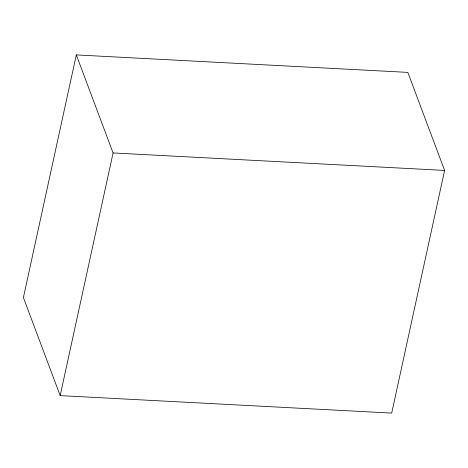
<?xml version="1.0" encoding="UTF-8"?>
<svg xmlns="http://www.w3.org/2000/svg" width="468" height="468" viewBox="0 0 468 468"><rect width="100%" height="100%" fill="white"/><g stroke="black" fill="none" stroke-linecap="round" stroke-linejoin="round"><path stroke-width="0.7" d="M76.313 54.908L23.4 297.578L60.173 395.612L391.687 413.092L444.6 170.422L407.827 72.388L76.313 54.908L113.081 152.948L60.173 395.612M113.081 152.948L444.6 170.422"/></g></svg>
